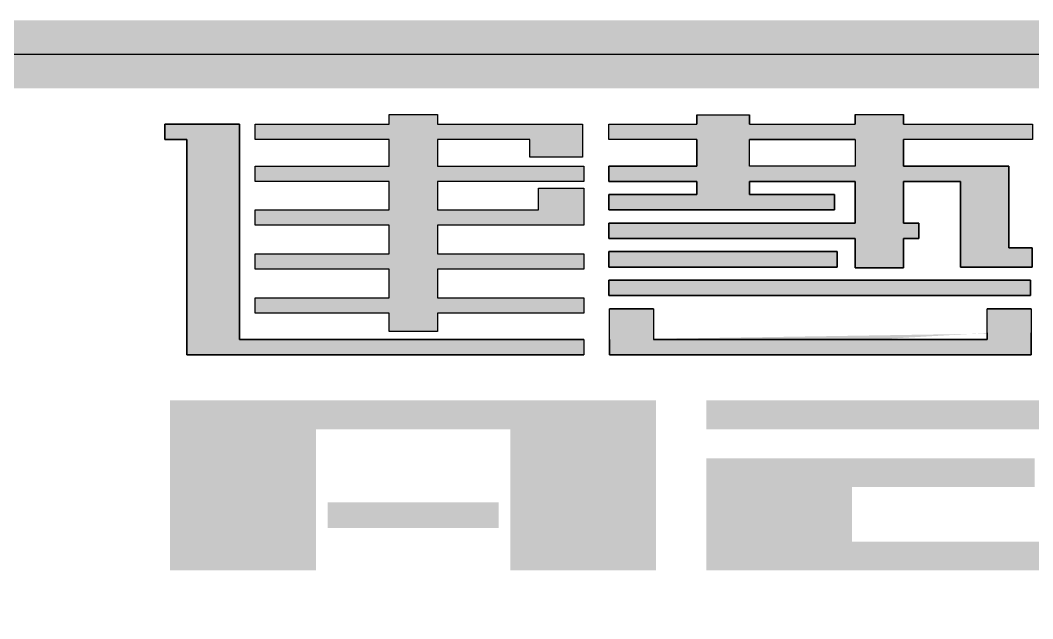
# Model space of a CAD drawing. Extents: x -809667 to 586099, y 3084146 to 3634412.
# Drawn here: x 380525.46 to 380532.89, y 3087222.32 to 3087226.72 of the extents above; entities that cross this region are included whole.
import ezdxf

# ---------------------------------------------------------------- set-up
doc = ezdxf.new("R2010")
doc.units = 0
doc.header["$LTSCALE"] = 0.5
doc.layers.add('PUB_TITLE', color=4, linetype='CONTINUOUS')

# ---------------------------------------------------------------- blocks, each defined once
blk = doc.blocks.new('AACI')
at = {"layer": 'PUB_TITLE'}
for points in [[(1842, 3801.3), (1842, 3848.2), (1603.7, 3848.2), (1603.7, 3875.6), (1842, 3875.6), (1842, 3892.9), (1927.9, 3892.9), (1927.9, 3875.6), (2185.7, 3875.6), (2185.7, 3848.2), (2185.7, 3817.1), (2092, 3817.1), (2092, 3848.2), (1927.9, 3848.2), (1927.9, 3801.3), (2188.4, 3801.3), (2188.4, 3774), (1927.9, 3774), (1927.9, 3723.2), (2107.6, 3723.2), (2107.6, 3761.7), (2188.4, 3761.7), (2188.4, 3723.2), (2188.4, 3695.9), (1927.9, 3695.9), (1927.9, 3645.1), (2188.4, 3645.1), (2188.4, 3617.7), (1927.9, 3617.7), (1927.9, 3567), (2188.4, 3567), (2188.4, 3539.6), (1927.9, 3539.6), (1927.9, 3507), (1842, 3507), (1842, 3539.6), (1603.7, 3539.6), (1603.7, 3567), (1842, 3567), (1842, 3617.7), (1603.7, 3617.7), (1603.7, 3645.1), (1842, 3645.1), (1842, 3695.9), (1603.7, 3695.9), (1603.7, 3723.2), (1842, 3723.2), (1842, 3774), (1603.7, 3774), (1603.7, 3801.3)], [(1842, 3801.3), (1842, 3848.2), (1603.7, 3848.2), (1603.7, 3875.6), (1842, 3875.6), (1842, 3892.9), (1927.9, 3892.9), (1927.9, 3875.6), (2185.7, 3875.6), (2185.7, 3848.2), (2185.7, 3817.1), (2092, 3817.1), (2092, 3848.2), (1927.9, 3848.2), (1927.9, 3801.3), (2188.4, 3801.3), (2188.4, 3774), (1927.9, 3774), (1927.9, 3723.2), (2107.6, 3723.2), (2107.6, 3761.7), (2188.4, 3761.7), (2188.4, 3723.2), (2188.4, 3695.9), (1927.9, 3695.9), (1927.9, 3645.1), (2188.4, 3645.1), (2188.4, 3617.7), (1927.9, 3617.7), (1927.9, 3567), (2188.4, 3567), (2188.4, 3539.6), (1927.9, 3539.6), (1927.9, 3507), (1842, 3507), (1842, 3539.6), (1603.7, 3539.6), (1603.7, 3567), (1842, 3567), (1842, 3617.7), (1603.7, 3617.7), (1603.7, 3645.1), (1842, 3645.1), (1842, 3695.9), (1603.7, 3695.9), (1603.7, 3723.2), (1842, 3723.2), (1842, 3774), (1603.7, 3774), (1603.7, 3801.3)], [(1443.5, 3875.6), (1576.3, 3875.6), (1576.3, 3492.7), (2188.4, 3492.7), (2188.4, 3465.4), (1482.6, 3465.4), (1482.6, 3848.2), (1443.5, 3848.2)], [(1443.5, 3875.6), (1576.3, 3875.6), (1576.3, 3492.7), (2188.4, 3492.7), (2188.4, 3465.4), (1482.6, 3465.4), (1482.6, 3848.2), (1443.5, 3848.2)]]:
    blk.add_hatch(color=256, dxfattribs=at).paths.add_polyline_path(points)
h = blk.add_hatch(color=256, dxfattribs=at)
h.paths.add_polyline_path([(2388.9, 3892.5), (2482.6, 3892.5), (2482.6, 3875.6), (2670.2, 3875.6), (2670.2, 3893), (2756.1, 3893), (2756.1, 3875.6), (2985.8, 3875.6), (2985.8, 3848.2), (2756.1, 3848.2), (2756.1, 3801.3), (2943.6, 3801.3), (2943.6, 3655.7), (2985.2, 3655.7), (2985.2, 3621.6), (2857.7, 3621.6), (2857.7, 3774), (2756.1, 3774), (2756.1, 3699.8), (2783.8, 3699.8), (2783.8, 3672.4), (2756.1, 3672.4), (2756.1, 3620.3), (2670.2, 3620.3), (2670.2, 3672.4), (2232.6, 3672.4), (2232.6, 3699.8), (2670.2, 3699.8), (2670.2, 3774), (2482.6, 3774), (2482.6, 3750.6), (2633.8, 3750.6), (2633.8, 3723.2), (2232.6, 3723.2), (2232.6, 3750.6), (2388.9, 3750.6), (2388.9, 3774), (2232.6, 3774), (2232.6, 3801.3), (2388.9, 3801.3), (2388.9, 3848.2), (2232.6, 3848.2), (2232.6, 3875.6), (2388.9, 3875.6)])
h.paths.add_polyline_path([(2482.6, 3848.2), (2670.2, 3848.2), (2670.2, 3801.3), (2482.6, 3801.3)], flags=16)
h = blk.add_hatch(color=256, dxfattribs=at)
h.paths.add_polyline_path([(2233.7, 3547.4), (2311.8, 3547.4), (2311.8, 3492.7), (2905, 3492.7), (2905, 3547.4), (2983.2, 3547.4), (2983.2, 3465.4), (2233.7, 3465.4)])
h.paths.add_polyline_path([(2232.6, 3598.2), (2982.1, 3598.2), (2982.1, 3570.9), (2232.6, 3570.9)])
h.paths.add_polyline_path([(2232.6, 3649), (2638.3, 3649), (2638.3, 3621.6), (2232.6, 3621.6)])
h = blk.add_hatch(color=256, dxfattribs=at)
h.paths.add_polyline_path([(2233.7, 3547.4), (2311.8, 3547.4), (2311.8, 3492.7), (2905, 3492.7), (2905, 3547.4), (2983.2, 3547.4), (2983.2, 3465.4), (2233.7, 3465.4)])
h.paths.add_polyline_path([(2232.6, 3598.2), (2982.1, 3598.2), (2982.1, 3570.9), (2232.6, 3570.9)])
h.paths.add_polyline_path([(2232.6, 3649), (2638.3, 3649), (2638.3, 3621.6), (2232.6, 3621.6)])
h = blk.add_hatch(color=256, dxfattribs=at)
h.paths.add_polyline_path([(2311.8, 3547.4), (2233.7, 3547.4), (2233.7, 3465.4), (2983.2, 3465.4), (2983.2, 3547.4), (2905, 3547.4), (2905, 3492.7), (2311.8, 3492.7)])
h.paths.add_polyline_path([(2983.2, 3465.4), (2233.7, 3465.4)], flags=16)
h.paths.add_polyline_path([(2311.8, 3492.7), (2905, 3492.7)], flags=16)
h.paths.add_polyline_path([(2311.8, 3492.7), (2896.7, 3492.7)], flags=16)
h.paths.add_polyline_path([(2311.8, 3504.4), (2311.8, 3492.7)], flags=16)
h.paths.add_polyline_path([(2233.7, 3465.4), (2233.7, 3504.4)], flags=16)
h.paths.add_polyline_path([(2974.9, 3465.4), (2233.7, 3465.4)], flags=16)
edge = h.paths.add_edge_path(flags=17)
edge.add_line((2905, 3504.4), (2905, 3492.7))
edge.add_line((2983.2, 3465.4), (2983.2, 3504.4))
edge.add_line((2233.7, 3492.7), (2233.7, 3465.4))
h = blk.add_hatch(color=256, dxfattribs=at)
h.paths.add_polyline_path([(2405.9, 3281.5), (2405.9, 3082.1), (3269.9, 3082.1), (3269.9, 3384.5), (2405.9, 3384.5), (2405.9, 3333.2), (3010.7, 3333.2), (3010.7, 3133.5), (2665.1, 3133.5), (2665.1, 3230.2), (2989.7, 3230.2), (2989.7, 3281.5)])
h.paths.add_polyline_path([(1732.8, 3203.1), (2036.5, 3203.1), (2036.5, 3157.7), (1732.8, 3157.7)], flags=17)
h.paths.add_polyline_path([(1711.8, 3333.2), (2057.4, 3333.2), (2057.4, 3082.1), (2316.6, 3082.1), (2316.6, 3384.5), (1452.6, 3384.5), (1452.6, 3082.1), (1711.8, 3082.1)])
h.paths.add_polyline_path([(4312.5, 3082.1), (4312.5, 3384.5), (4571.7, 3384.5), (4571.7, 3082.1)])
h.paths.add_polyline_path([(4223.2, 3082.1), (4223.2, 3127.5), (3618.4, 3127.5), (3618.4, 3339.2), (4223.2, 3339.2), (4223.2, 3384.5), (3359.2, 3384.5), (3359.2, 3082.1)])
edge = h.paths.add_edge_path()
edge.add_line((2405.9, 3082.1), (2571, 3082.1))
for p, q in [((1842, 3875.6), (1842, 3892.9)), ((1842, 3892.9), (1927.9, 3892.9)), ((1842, 3875.6), (1842, 3892.9)), ((1842, 3892.9), (1927.9, 3892.9)), ((1927.9, 3892.9), (1927.9, 3875.6)), ((1927.9, 3892.9), (1927.9, 3875.6)), ((2388.9, 3892.5), (2388.9, 3875.6)), ((2388.9, 3892.5), (2482.6, 3892.5)), ((2392.8, 3892.5), (2482.6, 3892.5)), ((2482.6, 3875.6), (2482.6, 3892.5)), ((2670.2, 3893), (2670.2, 3875.6)), ((2670.2, 3893), (2756.1, 3893)), ((2756.1, 3875.6), (2756.1, 3893)), ((1576.3, 3875.6), (1443.5, 3875.6)), ((1443.5, 3875.6), (1443.5, 3848.2)), ((1443.5, 3875.6), (1576.3, 3875.6)), ((1443.5, 3848.2), (1443.5, 3875.6)), ((1576.3, 3875.6), (1443.5, 3875.6)), ((1443.5, 3875.6), (1443.5, 3848.2)), ((1443.5, 3875.6), (1576.3, 3875.6)), ((1443.5, 3848.2), (1443.5, 3875.6)), ((1576.3, 3492.7), (1576.3, 3875.6)), ((1576.3, 3875.6), (1576.3, 3492.7)), ((1576.3, 3492.7), (1576.3, 3875.6)), ((1576.3, 3875.6), (1576.3, 3492.7)), ((1603.7, 3848.2), (1603.7, 3875.6)), ((1603.7, 3875.6), (1842, 3875.6)), ((1603.7, 3848.2), (1603.7, 3875.6)), ((1603.7, 3875.6), (1842, 3875.6)), ((1927.9, 3875.6), (2185.7, 3875.6)), ((1927.9, 3875.6), (2185.7, 3875.6)), ((2185.7, 3875.6), (2185.7, 3848.2)), ((2185.7, 3875.6), (2185.7, 3848.2)), ((2232.6, 3848.2), (2232.6, 3875.6)), ((2232.6, 3848.2), (2232.6, 3875.6)), ((2232.6, 3848.2), (2232.6, 3875.6)), ((2232.6, 3875.6), (2388.9, 3875.6)), ((2232.6, 3848.2), (2232.6, 3875.6)), ((2482.6, 3875.6), (2670.2, 3875.6)), ((2510, 3875.6), (2670.2, 3875.6)), ((2756.1, 3875.6), (2985.8, 3875.6)), ((2807.6, 3875.6), (2985.8, 3875.6)), ((2807.6, 3875.6), (2985.8, 3875.6)), ((2807.6, 3875.6), (2985.8, 3875.6)), ((2985.8, 3875.6), (2985.8, 3848.2)), ((2985.8, 3875.6), (2985.8, 3848.2)), ((2985.8, 3875.6), (2985.8, 3848.2)), ((2985.8, 3875.6), (2985.8, 3848.2)), ((1443.5, 3848.2), (1482.6, 3848.2)), ((1482.6, 3848.2), (1443.5, 3848.2)), ((1443.5, 3848.2), (1482.6, 3848.2)), ((1482.6, 3848.2), (1443.5, 3848.2)), ((1482.6, 3848.2), (1482.6, 3465.4)), ((1482.6, 3465.4), (1482.6, 3848.2)), ((1482.6, 3848.2), (1482.6, 3465.4)), ((1482.6, 3465.4), (1482.6, 3848.2)), ((1842, 3848.2), (1603.7, 3848.2)), ((1842, 3848.2), (1603.7, 3848.2)), ((1842, 3801.3), (1842, 3848.2)), ((1842, 3801.3), (1842, 3848.2)), ((2092, 3848.2), (1927.9, 3848.2)), ((1927.9, 3848.2), (1927.9, 3801.3)), ((2092, 3848.2), (1927.9, 3848.2)), ((1927.9, 3848.2), (1927.9, 3801.3)), ((2092, 3817.1), (2092, 3848.2)), ((2092, 3817.1), (2092, 3848.2)), ((2185.7, 3848.2), (2185.7, 3817.1)), ((2185.7, 3848.2), (2185.7, 3817.1)), ((2388.9, 3848.2), (2232.6, 3848.2)), ((2388.9, 3848.2), (2232.6, 3848.2)), ((2388.9, 3848.2), (2388.9, 3801.3)), ((2482.6, 3801.3), (2482.6, 3848.2)), ((2670.2, 3848.2), (2482.6, 3848.2)), ((2670.2, 3848.2), (2670.2, 3801.3)), ((2756.1, 3801.3), (2756.1, 3848.2)), ((2985.8, 3848.2), (2756.1, 3848.2)), ((2985.8, 3848.2), (2807.6, 3848.2)), ((2985.8, 3848.2), (2807.6, 3848.2)), ((2985.8, 3848.2), (2807.6, 3848.2)), ((2185.7, 3817.1), (2092, 3817.1)), ((2185.7, 3817.1), (2092, 3817.1)), ((2388.9, 3826.3), (2388.9, 3801.3)), ((2482.6, 3801.3), (2482.6, 3826.3)), ((2756.1, 3801.3), (2756.1, 3826.6)), ((1603.7, 3774), (1603.7, 3801.3)), ((1603.7, 3801.3), (1842, 3801.3)), ((1603.7, 3774), (1603.7, 3801.3)), ((1603.7, 3801.3), (1842, 3801.3)), ((1927.9, 3801.3), (2188.4, 3801.3)), ((1927.9, 3801.3), (2188.4, 3801.3)), ((2188.4, 3801.3), (2188.4, 3774)), ((2188.4, 3801.3), (2188.4, 3774)), ((2388.9, 3801.3), (2232.6, 3801.3)), ((2232.6, 3801.3), (2232.6, 3774)), ((2388.9, 3801.3), (2232.6, 3801.3)), ((2232.6, 3801.3), (2232.6, 3774)), ((2670.2, 3801.3), (2482.6, 3801.3)), ((2670.2, 3801.3), (2482.6, 3801.3)), ((2943.6, 3801.3), (2756.1, 3801.3)), ((2943.6, 3801.3), (2756.1, 3801.3)), ((2943.6, 3655.7), (2943.6, 3801.3)), ((2943.6, 3655.7), (2943.6, 3801.3)), ((1842, 3774), (1603.7, 3774)), ((1842, 3774), (1603.7, 3774)), ((1842, 3723.2), (1842, 3774)), ((1842, 3723.2), (1842, 3774)), ((2188.4, 3774), (1927.9, 3774)), ((1927.9, 3774), (1927.9, 3723.2)), ((2188.4, 3774), (1927.9, 3774)), ((1927.9, 3774), (1927.9, 3723.2)), ((2107.6, 3723.2), (2107.6, 3761.7)), ((2107.6, 3761.7), (2188.4, 3761.7)), ((2107.6, 3723.2), (2107.6, 3761.7)), ((2107.6, 3761.7), (2188.4, 3761.7)), ((2188.4, 3761.7), (2188.4, 3723.2)), ((2188.4, 3761.7), (2188.4, 3723.2)), ((2232.6, 3774), (2388.9, 3774)), ((2232.6, 3774), (2388.9, 3774)), ((2388.9, 3774), (2388.9, 3750.6)), ((2388.9, 3774), (2388.9, 3750.6)), ((2482.6, 3750.6), (2482.6, 3774)), ((2482.6, 3774), (2670.2, 3774)), ((2482.6, 3750.6), (2482.6, 3774)), ((2482.6, 3774), (2670.2, 3774)), ((2670.2, 3774), (2670.2, 3699.8)), ((2670.2, 3774), (2670.2, 3699.8)), ((2756.1, 3699.8), (2756.1, 3774)), ((2756.1, 3774), (2857.7, 3774)), ((2756.1, 3699.8), (2756.1, 3774)), ((2756.1, 3774), (2857.7, 3774)), ((2857.7, 3774), (2857.7, 3621.6)), ((2857.7, 3774), (2857.7, 3621.6)), ((2388.9, 3750.6), (2232.6, 3750.6)), ((2232.6, 3750.6), (2232.6, 3723.2)), ((2388.9, 3750.6), (2232.6, 3750.6)), ((2232.6, 3750.6), (2232.6, 3723.2)), ((2633.8, 3750.6), (2482.6, 3750.6)), ((2633.8, 3750.6), (2482.6, 3750.6)), ((2633.8, 3723.2), (2633.8, 3750.6)), ((2633.8, 3723.2), (2633.8, 3750.6)), ((1603.7, 3695.9), (1603.7, 3723.2)), ((1603.7, 3723.2), (1842, 3723.2)), ((1603.7, 3695.9), (1603.7, 3723.2)), ((1603.7, 3723.2), (1842, 3723.2)), ((1927.9, 3723.2), (2107.6, 3723.2)), ((1927.9, 3723.2), (2107.6, 3723.2)), ((2188.4, 3723.2), (2188.4, 3695.9)), ((2188.4, 3723.2), (2188.4, 3695.9)), ((2232.6, 3723.2), (2633.8, 3723.2)), ((2232.6, 3723.2), (2633.8, 3723.2)), ((1842, 3695.9), (1603.7, 3695.9)), ((1842, 3695.9), (1603.7, 3695.9)), ((1842, 3645.1), (1842, 3695.9)), ((1842, 3645.1), (1842, 3695.9)), ((2188.4, 3695.9), (1927.9, 3695.9)), ((1927.9, 3695.9), (1927.9, 3645.1)), ((2188.4, 3695.9), (1927.9, 3695.9)), ((1927.9, 3695.9), (1927.9, 3645.1)), ((2670.2, 3699.8), (2232.6, 3699.8)), ((2232.6, 3699.8), (2232.6, 3672.4)), ((2670.2, 3699.8), (2232.6, 3699.8)), ((2232.6, 3699.8), (2232.6, 3672.4)), ((2783.8, 3699.8), (2756.1, 3699.8)), ((2783.8, 3699.8), (2756.1, 3699.8)), ((2783.8, 3672.4), (2783.8, 3699.8)), ((2783.8, 3672.4), (2783.8, 3699.8)), ((2232.6, 3672.4), (2670.2, 3672.4)), ((2232.6, 3672.4), (2670.2, 3672.4)), ((2670.2, 3672.4), (2670.2, 3620.3)), ((2670.2, 3672.4), (2670.2, 3620.3)), ((2756.1, 3620.3), (2756.1, 3672.4)), ((2756.1, 3672.4), (2783.8, 3672.4)), ((2756.1, 3620.3), (2756.1, 3672.4)), ((2756.1, 3672.4), (2783.8, 3672.4)), ((2985.2, 3655.7), (2943.6, 3655.7)), ((2985.2, 3655.7), (2943.6, 3655.7)), ((2985.2, 3621.6), (2985.2, 3655.7)), ((2985.2, 3621.6), (2985.2, 3655.7)), ((1603.7, 3617.7), (1603.7, 3645.1)), ((1603.7, 3645.1), (1842, 3645.1)), ((1603.7, 3617.7), (1603.7, 3645.1)), ((1603.7, 3645.1), (1842, 3645.1)), ((1927.9, 3645.1), (2188.4, 3645.1)), ((1927.9, 3645.1), (2188.4, 3645.1)), ((2188.4, 3645.1), (2188.4, 3617.7)), ((2188.4, 3645.1), (2188.4, 3617.7)), ((2638.3, 3649), (2232.6, 3649)), ((2232.6, 3649), (2232.6, 3621.6)), ((2638.3, 3649), (2232.6, 3649)), ((2232.6, 3649), (2232.6, 3621.6)), ((2638.3, 3621.6), (2638.3, 3649)), ((2638.3, 3621.6), (2638.3, 3649)), ((1842, 3617.7), (1603.7, 3617.7)), ((1842, 3617.7), (1603.7, 3617.7)), ((1842, 3567), (1842, 3617.7)), ((1842, 3567), (1842, 3617.7)), ((2188.4, 3617.7), (1927.9, 3617.7)), ((1927.9, 3617.7), (1927.9, 3567)), ((2188.4, 3617.7), (1927.9, 3617.7)), ((1927.9, 3617.7), (1927.9, 3567)), ((2232.6, 3621.6), (2638.3, 3621.6)), ((2232.6, 3621.6), (2638.3, 3621.6)), ((2670.2, 3620.3), (2756.1, 3620.3)), ((2670.2, 3620.3), (2756.1, 3620.3)), ((2857.7, 3621.6), (2950.1, 3621.6)), ((2857.7, 3621.6), (2950.1, 3621.6)), ((2950.1, 3621.6), (2985.2, 3621.6)), ((2950.1, 3621.6), (2985.2, 3621.6)), ((2982.1, 3598.2), (2232.6, 3598.2)), ((2232.6, 3598.2), (2232.6, 3570.9)), ((2982.1, 3598.2), (2232.6, 3598.2)), ((2232.6, 3598.2), (2232.6, 3570.9)), ((2982.1, 3570.9), (2982.1, 3598.2)), ((2982.1, 3570.9), (2982.1, 3598.2)), ((1603.7, 3539.6), (1603.7, 3567)), ((1603.7, 3567), (1842, 3567)), ((1603.7, 3539.6), (1603.7, 3567)), ((1603.7, 3567), (1842, 3567)), ((1927.9, 3567), (2188.4, 3567)), ((1927.9, 3567), (2188.4, 3567)), ((2188.4, 3567), (2188.4, 3539.6)), ((2188.4, 3567), (2188.4, 3539.6)), ((2232.6, 3570.9), (2982.1, 3570.9)), ((2232.6, 3570.9), (2982.1, 3570.9)), ((2233.7, 3465.4), (2233.7, 3547.4)), ((2311.8, 3547.4), (2233.7, 3547.4)), ((2233.7, 3465.4), (2233.7, 3547.4)), ((2311.8, 3547.4), (2233.7, 3547.4)), ((2311.8, 3547.4), (2311.8, 3492.7)), ((2311.8, 3547.4), (2311.8, 3492.7)), ((2983.2, 3547.4), (2905, 3547.4)), ((2905, 3492.7), (2905, 3547.4)), ((2983.2, 3547.4), (2905, 3547.4)), ((2905, 3492.7), (2905, 3547.4)), ((2983.2, 3547.4), (2983.2, 3465.4)), ((2983.2, 3547.4), (2983.2, 3465.4)), ((1842, 3539.6), (1603.7, 3539.6)), ((1842, 3539.6), (1603.7, 3539.6)), ((1842, 3507), (1842, 3539.6)), ((1842, 3507), (1842, 3539.6)), ((2188.4, 3539.6), (1927.9, 3539.6)), ((1927.9, 3539.6), (1927.9, 3507)), ((2188.4, 3539.6), (1927.9, 3539.6)), ((1927.9, 3539.6), (1927.9, 3507)), ((2188.4, 3492.7), (1576.3, 3492.7)), ((1576.3, 3492.7), (2188.4, 3492.7)), ((2188.4, 3492.7), (1576.3, 3492.7)), ((1576.3, 3492.7), (2188.4, 3492.7)), ((1927.9, 3507), (1842, 3507)), ((1927.9, 3507), (1842, 3507)), ((2188.4, 3492.7), (2188.4, 3465.4)), ((2188.4, 3492.7), (2188.4, 3465.4)), ((2188.4, 3492.7), (2188.4, 3465.4)), ((2188.4, 3492.7), (2188.4, 3465.4)), ((2233.7, 3465.4), (2233.7, 3504.4)), ((2233.7, 3465.4), (2233.7, 3504.4)), ((2233.7, 3465.4), (2233.7, 3504.4)), ((2233.7, 3465.4), (2233.7, 3504.4)), ((2233.7, 3492.7), (2233.7, 3465.4)), ((2233.7, 3492.7), (2233.7, 3465.4)), ((2311.8, 3504.4), (2311.8, 3492.7)), ((2311.8, 3504.4), (2311.8, 3492.7)), ((2311.8, 3504.4), (2311.8, 3492.7)), ((2311.8, 3504.4), (2311.8, 3492.7)), ((2311.8, 3492.7), (2896.7, 3492.7)), ((2311.8, 3492.7), (2896.7, 3492.7)), ((2905, 3492.7), (2311.8, 3492.7)), ((2311.8, 3492.7), (2905, 3492.7)), ((2311.8, 3492.7), (2896.7, 3492.7)), ((2311.8, 3492.7), (2896.7, 3492.7)), ((2905, 3492.7), (2311.8, 3492.7)), ((2311.8, 3492.7), (2905, 3492.7)), ((2905, 3504.4), (2905, 3492.7)), ((2905, 3504.4), (2905, 3492.7)), ((2983.2, 3465.4), (2983.2, 3504.4)), ((2983.2, 3465.4), (2983.2, 3504.4)), ((1482.6, 3465.4), (2188.4, 3465.4)), ((2188.4, 3465.4), (1482.6, 3465.4)), ((1482.6, 3465.4), (2188.4, 3465.4)), ((2188.4, 3465.4), (1482.6, 3465.4)), ((2974.9, 3465.4), (2233.7, 3465.4)), ((2974.9, 3465.4), (2233.7, 3465.4)), ((2233.7, 3465.4), (2983.2, 3465.4)), ((2983.2, 3465.4), (2233.7, 3465.4)), ((2974.9, 3465.4), (2233.7, 3465.4)), ((2974.9, 3465.4), (2233.7, 3465.4)), ((2233.7, 3465.4), (2983.2, 3465.4)), ((2983.2, 3465.4), (2233.7, 3465.4))]:
    blk.add_line(p, q, dxfattribs=at)
for points in [[(0, 4000), (6000, 4000), (6000, 0), (0, 0)], [(2388.9, 3892.5), (2482.6, 3892.5), (2482.6, 3875.6), (2670.2, 3875.6), (2670.2, 3893), (2756.1, 3893), (2756.1, 3875.6), (2985.8, 3875.6), (2985.8, 3848.2), (2756.1, 3848.2), (2756.1, 3801.3), (2943.6, 3801.3), (2943.6, 3655.7), (2985.2, 3655.7), (2985.2, 3621.6), (2857.7, 3621.6), (2857.7, 3774), (2756.1, 3774), (2756.1, 3699.8), (2783.8, 3699.8), (2783.8, 3672.4), (2756.1, 3672.4), (2756.1, 3620.3), (2670.2, 3620.3), (2670.2, 3672.4), (2232.6, 3672.4), (2232.6, 3699.8), (2670.2, 3699.8), (2670.2, 3774), (2482.6, 3774), (2482.6, 3750.6), (2633.8, 3750.6), (2633.8, 3723.2), (2232.6, 3723.2), (2232.6, 3750.6), (2388.9, 3750.6), (2388.9, 3774), (2232.6, 3774), (2232.6, 3801.3), (2388.9, 3801.3), (2388.9, 3848.2), (2232.6, 3848.2), (2232.6, 3875.6), (2388.9, 3875.6)], [(2232.6, 3649), (2638.3, 3649), (2638.3, 3621.6), (2232.6, 3621.6)], [(2232.6, 3649), (2638.3, 3649), (2638.3, 3621.6), (2232.6, 3621.6)], [(2232.6, 3598.2), (2982.1, 3598.2), (2982.1, 3570.9), (2232.6, 3570.9)], [(2232.6, 3598.2), (2982.1, 3598.2), (2982.1, 3570.9), (2232.6, 3570.9)], [(2233.7, 3547.4), (2311.8, 3547.4), (2311.8, 3492.7), (2905, 3492.7), (2905, 3547.4), (2983.2, 3547.4), (2983.2, 3465.4), (2233.7, 3465.4)], [(2233.7, 3547.4), (2311.8, 3547.4), (2311.8, 3492.7), (2905, 3492.7), (2905, 3547.4), (2983.2, 3547.4), (2983.2, 3465.4), (2233.7, 3465.4)]]:
    blk.add_lwpolyline(points, close=True, dxfattribs=at)
blk.add_lwpolyline([(2482.6, 3848.2), (2670.2, 3848.2), (2670.2, 3801.3), (2482.6, 3801.3), (2482.6, 3848.2)], dxfattribs=at)

msp = doc.modelspace()

# ---------------------------------------------------------------- linework, layer by layer
at = {"layer": 'PUB_TITLE', "const_width": 0.5}
msp.add_lwpolyline([(380520.5648, 3087092.9671), (380620.5648, 3087092.9671), (380620.5648, 3087226.4671), (380520.5648, 3087226.4671)], close=True, dxfattribs=at)
at = {"layer": 'PUB_TITLE'}
msp.add_lwpolyline([(380520.5648, 3087226.4671), (380545.3399, 3087226.4671), (380545.3399, 3087209.9503), (380520.5648, 3087209.9503)], close=True, dxfattribs=at)
msp.add_lwpolyline([(380520.5648, 3087226.4671), (380545.3399, 3087226.4671), (380545.3399, 3087209.9503), (380520.5648, 3087209.9503)], close=True, dxfattribs=at)

# ---------------------------------------------------------------- block references
at = {"layer": 'PUB_TITLE', "xscale": 0.004129188977928923, "yscale": 0.004129188977928923, "zscale": 0.004129188977928923}
msp.add_blockref('AACI', (380520.5648, 3087209.9503), dxfattribs=at)

doc.saveas('drawing.dxf')
